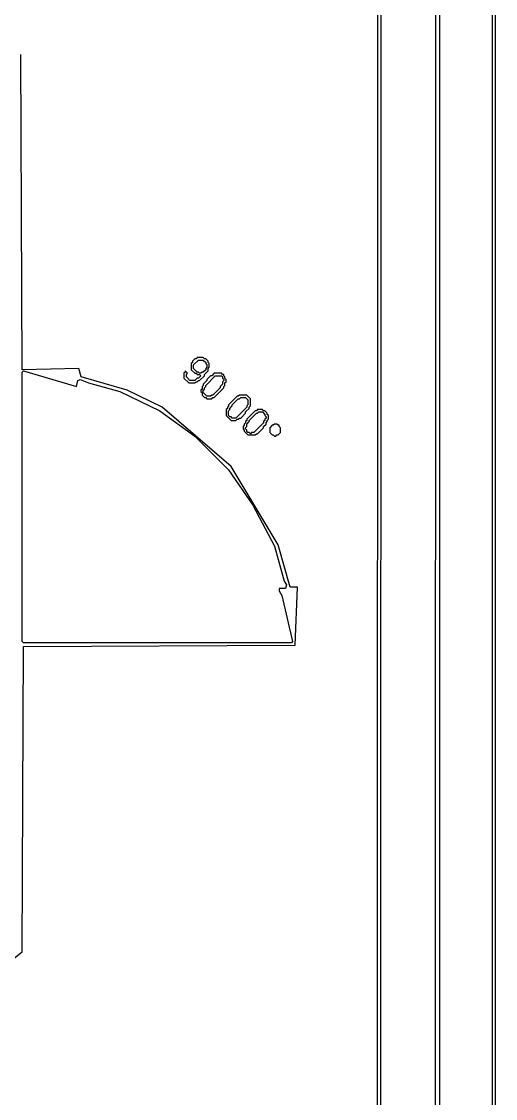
# Model space of a CAD drawing. Extents: x 17 to 323, y -435 to -5.
# Drawn here: x 283.5 to 322.7, y -371.5 to -282.4 of the extents above; entities that cross this region are included whole.
import ezdxf

# ---------------------------------------------------------------- set-up
doc = ezdxf.new("R2010")
doc.units = 0

msp = doc.modelspace()

# ---------------------------------------------------------------- linework, layer by layer
at = {"layer": 'CONTOURS'}
for p, q in [((322.5, -5.1), (322.4, -434.6)), ((322.7, -434.9), (322.7, -4.7)), ((317.8, -9.8), (317.7, -429.9)), ((318.1, -430.2), (318.1, -9.5)), ((313, -14.6), (312.9, -375)), ((313.2, -425.6), (313.3, -14.3)), ((283.5, -311.2), (283.4, -285.1)), ((298, -310.2), (297.9, -310.3)), ((298.5, -310.2), (298, -310.2)), ((298.6, -310.3), (298.5, -310.2)), ((288.2, -311.1), (283.5, -311.2)), ((288.4, -311.8), (288.2, -311.1)), ((297.6, -310.6), (297.5, -310.7)), ((297.5, -310.7), (297.5, -311.2)), ((297.8, -310.3), (297.6, -310.5)), ((297.6, -310.5), (297.6, -310.6)), ((297.7, -310.8), (298.1, -310.4)), ((297.7, -311.1), (297.7, -310.8)), ((298, -311.4), (297.7, -311.1)), ((297.9, -310.3), (297.8, -310.3)), ((298.1, -310.4), (298.5, -310.4)), ((298.5, -310.4), (298.7, -310.6)), ((298.7, -310.3), (298.6, -310.3)), ((298.9, -310.5), (298.7, -310.3)), ((298.7, -310.6), (298.7, -310.7)), ((298.7, -310.7), (298.8, -310.8)), ((298.8, -311), (298.7, -311.1)), ((298.7, -311.1), (298.7, -311.2)), ((298.8, -310.8), (298.8, -311)), ((298.9, -310.6), (298.9, -310.5)), ((299, -310.7), (298.9, -310.6)), ((298.9, -311.1), (299, -311)), ((298.9, -311.3), (298.9, -311.1)), ((299, -311), (299, -310.7)), ((283.5, -311.4), (283.6, -311.3)), ((283.5, -333.7), (283.5, -311.4)), ((283.6, -311.3), (288, -312.6)), ((288.1, -312.1), (288.3, -312)), ((288.3, -312), (289, -312.3)), ((292.2, -312.9), (288.4, -311.8)), ((297, -311.4), (296.9, -311.5)), ((296.9, -311.5), (296.9, -311.9)), ((296.9, -311.9), (297.3, -312.3)), ((297.2, -311.5), (297, -311.3)), ((297, -311.3), (297, -311.4)), ((297.1, -311.6), (297.2, -311.5)), ((297.1, -311.8), (297.1, -311.6)), ((297.4, -312.1), (297.1, -311.8)), ((297.5, -311.2), (297.8, -311.5)), ((297.8, -311.5), (297.9, -311.5)), ((298, -311.9), (297.8, -312.1)), ((297.9, -311.5), (298, -311.6)), ((298.1, -311.4), (298, -311.4)), ((298, -311.6), (298.2, -311.6)), ((298.1, -311.9), (298, -311.9)), ((298.2, -311.5), (298.1, -311.4)), ((298.3, -311.7), (298.1, -311.9)), ((298.3, -311.5), (298.2, -311.5)), ((298.2, -311.6), (298.3, -311.7)), ((298.2, -312.1), (298.6, -311.7)), ((298.4, -311.4), (298.3, -311.5)), ((298.5, -311.4), (298.4, -311.4)), ((298.7, -311.2), (298.5, -311.4)), ((298.6, -311.6), (298.9, -311.3)), ((298.6, -311.7), (298.6, -311.6)), ((298.7, -312.5), (299.5, -311.7)), ((299.1, -311.7), (298.8, -312)), ((298.8, -312), (298.8, -312.1)), ((299.2, -311.7), (299.1, -311.7)), ((299.4, -311.5), (299.2, -311.7)), ((300, -311.5), (299.4, -311.5)), ((299.5, -311.7), (300, -311.7)), ((300.1, -311.6), (300, -311.5)), ((300, -311.7), (300.1, -311.8)), ((300.2, -311.6), (300.1, -311.6)), ((300.1, -311.8), (300.1, -311.9)), ((300.1, -311.9), (300.2, -312)), ((300.2, -311.7), (300.2, -311.6)), ((300.3, -311.8), (300.2, -311.7)), ((300.2, -312), (300.2, -312.1)), ((300.3, -311.9), (300.3, -311.8)), ((300.4, -312), (300.3, -311.9)), ((300.4, -312.2), (300.4, -312)), ((288, -312.6), (288.1, -312.1)), ((289, -312.3), (291.6, -313)), ((297.3, -312.3), (297.8, -312.3)), ((297.8, -312.1), (297.4, -312.1)), ((297.8, -312.3), (297.9, -312.2)), ((297.9, -312.2), (298, -312.2)), ((298, -312.2), (298.1, -312.1)), ((298.1, -312.1), (298.2, -312.1)), ((298.4, -312.8), (298.3, -312.9)), ((298.5, -312.5), (298.4, -312.6)), ((298.4, -312.6), (298.4, -312.8)), ((298.8, -312.1), (298.5, -312.4)), ((298.5, -312.4), (298.5, -312.5)), ((298.5, -312.9), (298.6, -312.8)), ((298.6, -312.7), (298.7, -312.6)), ((298.6, -312.8), (298.6, -312.7)), ((298.7, -312.6), (298.7, -312.5)), ((299.9, -312.7), (299.3, -313.3)), ((299.4, -313.5), (300.2, -312.7)), ((300.1, -312.4), (299.9, -312.6)), ((299.9, -312.6), (299.9, -312.7)), ((300.2, -312.1), (300.1, -312.2)), ((300.1, -312.2), (300.1, -312.4)), ((300.2, -312.6), (300.3, -312.5)), ((300.2, -312.7), (300.2, -312.6)), ((300.3, -312.3), (300.4, -312.2)), ((300.3, -312.5), (300.3, -312.3)), ((291.6, -313), (294.9, -314.6)), ((295.1, -314.3), (292.2, -312.9)), ((298.3, -312.9), (298.3, -313)), ((298.3, -313), (298.4, -313.1)), ((298.4, -313.1), (298.4, -313.3)), ((298.4, -313.3), (298.6, -313.5)), ((298.5, -313.1), (298.5, -312.9)), ((298.8, -313.4), (298.5, -313.1)), ((298.6, -313.5), (298.7, -313.5)), ((298.7, -313.5), (298.8, -313.6)), ((299.1, -313.4), (298.8, -313.4)), ((298.8, -313.6), (299.2, -313.6)), ((299.2, -313.3), (299.1, -313.4)), ((299.3, -313.3), (299.2, -313.3)), ((299.2, -313.6), (299.3, -313.5)), ((299.3, -313.5), (299.4, -313.5)), ((301.3, -313.4), (300.6, -314.1)), ((300.9, -314.1), (301.4, -313.6)), ((301.4, -313.4), (301.3, -313.4)), ((301.5, -313.3), (301.4, -313.4)), ((301.4, -313.6), (301.5, -313.6)), ((302.1, -313.3), (301.5, -313.3)), ((301.5, -313.6), (301.6, -313.5)), ((301.6, -313.5), (302, -313.5)), ((302, -313.5), (302.2, -313.7)), ((302.4, -313.6), (302.1, -313.3)), ((302.2, -313.7), (302.2, -314.1)), ((302.4, -314.2), (302.4, -313.6)), ((294.9, -314.6), (297.8, -316.7)), ((300.8, -319.2), (295.1, -314.3)), ((300.5, -314.4), (300.4, -314.5)), ((300.4, -314.5), (300.4, -315)), ((300.6, -314.2), (300.5, -314.3)), ((300.5, -314.3), (300.5, -314.4)), ((300.6, -314.1), (300.6, -314.2)), ((300.6, -314.6), (300.7, -314.5)), ((300.6, -315), (300.6, -314.6)), ((300.7, -314.4), (300.9, -314.2)), ((300.7, -314.5), (300.7, -314.4)), ((300.9, -314.2), (300.9, -314.1)), ((302.1, -314.3), (301.2, -315.2)), ((302, -314.7), (302.3, -314.4)), ((302.2, -314.1), (302.1, -314.2)), ((302.1, -314.2), (302.1, -314.3)), ((302.8, -314.6), (302.1, -315.3)), ((302.3, -314.3), (302.4, -314.2)), ((302.3, -314.4), (302.3, -314.3)), ((302.9, -314.6), (302.8, -314.6)), ((303, -314.5), (302.9, -314.6)), ((303.4, -314.5), (303, -314.5)), ((303.5, -314.6), (303.4, -314.5)), ((303.6, -314.6), (303.5, -314.6)), ((303.8, -314.8), (303.6, -314.6)), ((300.4, -315), (300.8, -315.4)), ((300.7, -315.1), (300.6, -315)), ((300.8, -315.1), (300.7, -315.1)), ((300.9, -315.2), (300.8, -315.1)), ((300.8, -315.4), (301.2, -315.4)), ((301.2, -315.2), (300.9, -315.2)), ((301.2, -315.4), (301.3, -315.3)), ((301.3, -315.3), (301.4, -315.3)), ((301.4, -315.3), (301.5, -315.2)), ((301.5, -315.2), (301.6, -315.2)), ((301.6, -315.2), (302, -314.8)), ((302, -314.8), (302, -314.7)), ((302.1, -315.4), (302, -315.5)), ((302, -315.5), (302, -315.6)), ((302.1, -315.3), (302.1, -315.4)), ((302.1, -315.7), (302.3, -315.5)), ((302.3, -315.4), (302.9, -314.8)), ((302.3, -315.5), (302.3, -315.4)), ((302.9, -314.8), (303, -314.8)), ((303, -314.8), (303.1, -314.7)), ((303.1, -314.7), (303.4, -314.7)), ((303.4, -314.7), (303.6, -314.9)), ((303.6, -315.4), (303.5, -315.5)), ((303.5, -315.5), (303.5, -315.6)), ((303.6, -314.9), (303.6, -315)), ((303.6, -315), (303.7, -315.1)), ((303.7, -315.2), (303.6, -315.3)), ((303.6, -315.3), (303.6, -315.4)), ((303.7, -315.1), (303.7, -315.2)), ((303.7, -315.6), (303.8, -315.5)), ((303.8, -314.9), (303.8, -314.8)), ((303.9, -315), (303.8, -314.9)), ((303.8, -315.4), (303.9, -315.3)), ((303.8, -315.5), (303.8, -315.4)), ((303.9, -315.3), (303.9, -315)), ((301.9, -315.8), (301.8, -315.9)), ((301.8, -315.9), (301.8, -316.1)), ((301.8, -316.1), (301.9, -316.2)), ((302, -315.6), (301.9, -315.7)), ((301.9, -315.7), (301.9, -315.8)), ((301.9, -316.2), (301.9, -316.3)), ((301.9, -316.3), (302.2, -316.6)), ((302, -316), (302.1, -315.9)), ((302, -316.1), (302, -316)), ((302.1, -316.2), (302, -316.1)), ((302.1, -315.9), (302.1, -315.7)), ((302.1, -316.3), (302.1, -316.2)), ((302.2, -316.4), (302.1, -316.3)), ((302.3, -316.4), (302.2, -316.4)), ((302.4, -316.5), (302.3, -316.4)), ((302.5, -316.4), (302.4, -316.5)), ((302.7, -316.4), (302.5, -316.4)), ((303.5, -315.6), (302.7, -316.4)), ((303, -316.5), (303.5, -316)), ((303.5, -315.9), (303.7, -315.7)), ((303.5, -316), (303.5, -315.9)), ((303.7, -315.7), (303.7, -315.6)), ((304.2, -315.8), (304, -316)), ((304, -316), (304, -316.4)), ((304, -316.4), (304.2, -316.6)), ((304.3, -315.8), (304.2, -315.8)), ((304.4, -315.7), (304.3, -315.8)), ((304.6, -315.7), (304.4, -315.7)), ((304.7, -315.8), (304.6, -315.7)), ((304.8, -315.8), (304.7, -315.8)), ((304.7, -316.6), (304.9, -316.4)), ((304.8, -315.9), (304.8, -315.8)), ((304.9, -316), (304.8, -315.9)), ((304.9, -316.4), (304.9, -316)), ((297.8, -316.7), (300.6, -319.5)), ((302.2, -316.6), (302.8, -316.6)), ((302.8, -316.6), (302.9, -316.5)), ((302.9, -316.5), (303, -316.5)), ((304.2, -316.6), (304.3, -316.6)), ((304.3, -316.6), (304.4, -316.7)), ((304.4, -316.7), (304.5, -316.7)), ((304.5, -316.7), (304.6, -316.6)), ((304.6, -316.6), (304.7, -316.6)), ((300.6, -319.5), (302.6, -322.4)), ((304.7, -325.7), (300.8, -319.2)), ((302.6, -322.4), (304.4, -325.8)), ((304.4, -325.8), (305.2, -328.7)), ((305.7, -329.2), (304.7, -325.7)), ((305.2, -328.7), (305.4, -329)), ((305.3, -329.3), (304.8, -329.3)), ((304.8, -329.3), (304.8, -329.5)), ((304.8, -329.5), (305, -329.9)), ((305.4, -329), (305.3, -329.3)), ((306.3, -329.2), (305.7, -329.2)), ((306.1, -334), (306.3, -329.2)), ((305, -329.9), (305.9, -333.7)), ((283.6, -333.8), (283.5, -333.7)), ((283.5, -359.4), (283.6, -334.1)), ((305.8, -333.8), (283.6, -333.8)), ((283.6, -334.1), (306.1, -334)), ((305.9, -333.7), (305.8, -333.8)), ((270, -370), (283.5, -359.4))]:
    msp.add_line(p, q, dxfattribs=at)

doc.saveas('drawing.dxf')
